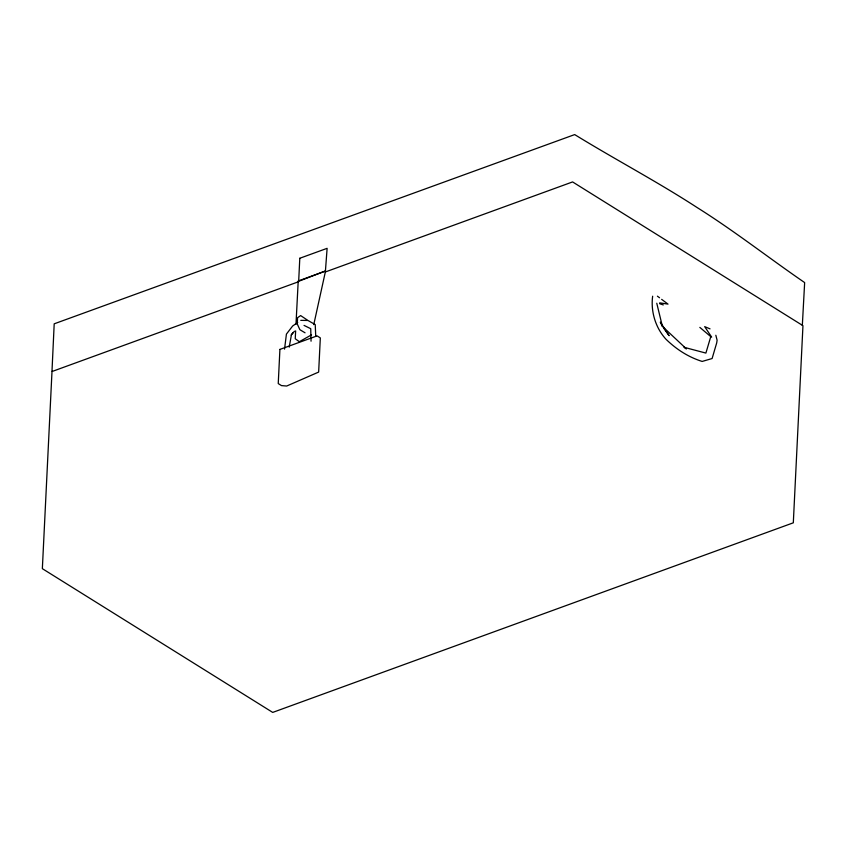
<?xml version="1.0" encoding="UTF-8"?>
<svg xmlns="http://www.w3.org/2000/svg" width="847" height="847" viewBox="0 0 847 847"><rect width="100%" height="100%" fill="white"/><g stroke="black" fill="none" stroke-linecap="round" stroke-linejoin="round"><path stroke-width="1.27" d="M51.995 371.092L54.197 323.819L574.689 134.588C615.113 159.469 657.177 181.576 697.007 207.473C734.127 230.733 768.6 257.837 804.65 282.58L802.331 325.449M295.645 330.87L295.243 338.747L299.34 341.712L311.516 334.851M295.984 324.306L298.218 280.971L325.544 271.04L313.761 324.634M284.539 349.133L286.424 334.089L292.66 325.989L297.721 322.474M652.645 296.206C650.602 311.347 655.483 327.747 665.901 339.16C676.308 349.303 688.251 357.063 702.163 361.436L712.105 358.535L716.71 342.866L717.102 340.198L715.831 335.253M289.219 347.132L291.474 334.512L293.041 332.68M291.199 335.126L294.449 331.209M298.006 281.935L51.995 371.526L42.35 568.665L272.713 712.412L793.311 522.811L802.956 325.672L572.593 181.925L325.333 271.972M300.759 320.357L307.927 320.462L315.232 324.592L315.74 336.312M659.675 302.855L668.008 304.105L661.655 299.351M659.707 303.745L663.307 304.941M710.03 328.869L704.683 326.635L711.671 337.117M304.031 325.396L310.733 328.7L311.05 341.193M305.058 332.807L299.88 329.705L297.276 323.999L297.562 317.72L300.643 315.582L307.069 319.88M657.41 296.185L659.538 297.763M699.844 327.397L710.771 336.63L705.89 353.083L684.016 347.291L686.419 348.89L662.386 326.381L660.321 322.135L669.119 335.687L663.889 328.445M656.764 303.237L662.386 326.381M279.912 349.409L278.24 383.575L281.469 385.597L286.678 386.031L318.652 372.077L320.325 337.911L317.096 335.888L279.912 349.409M299.796 258.261L298.673 281.31L325.428 270.934L327.122 248.33L299.796 258.261"/></g></svg>
